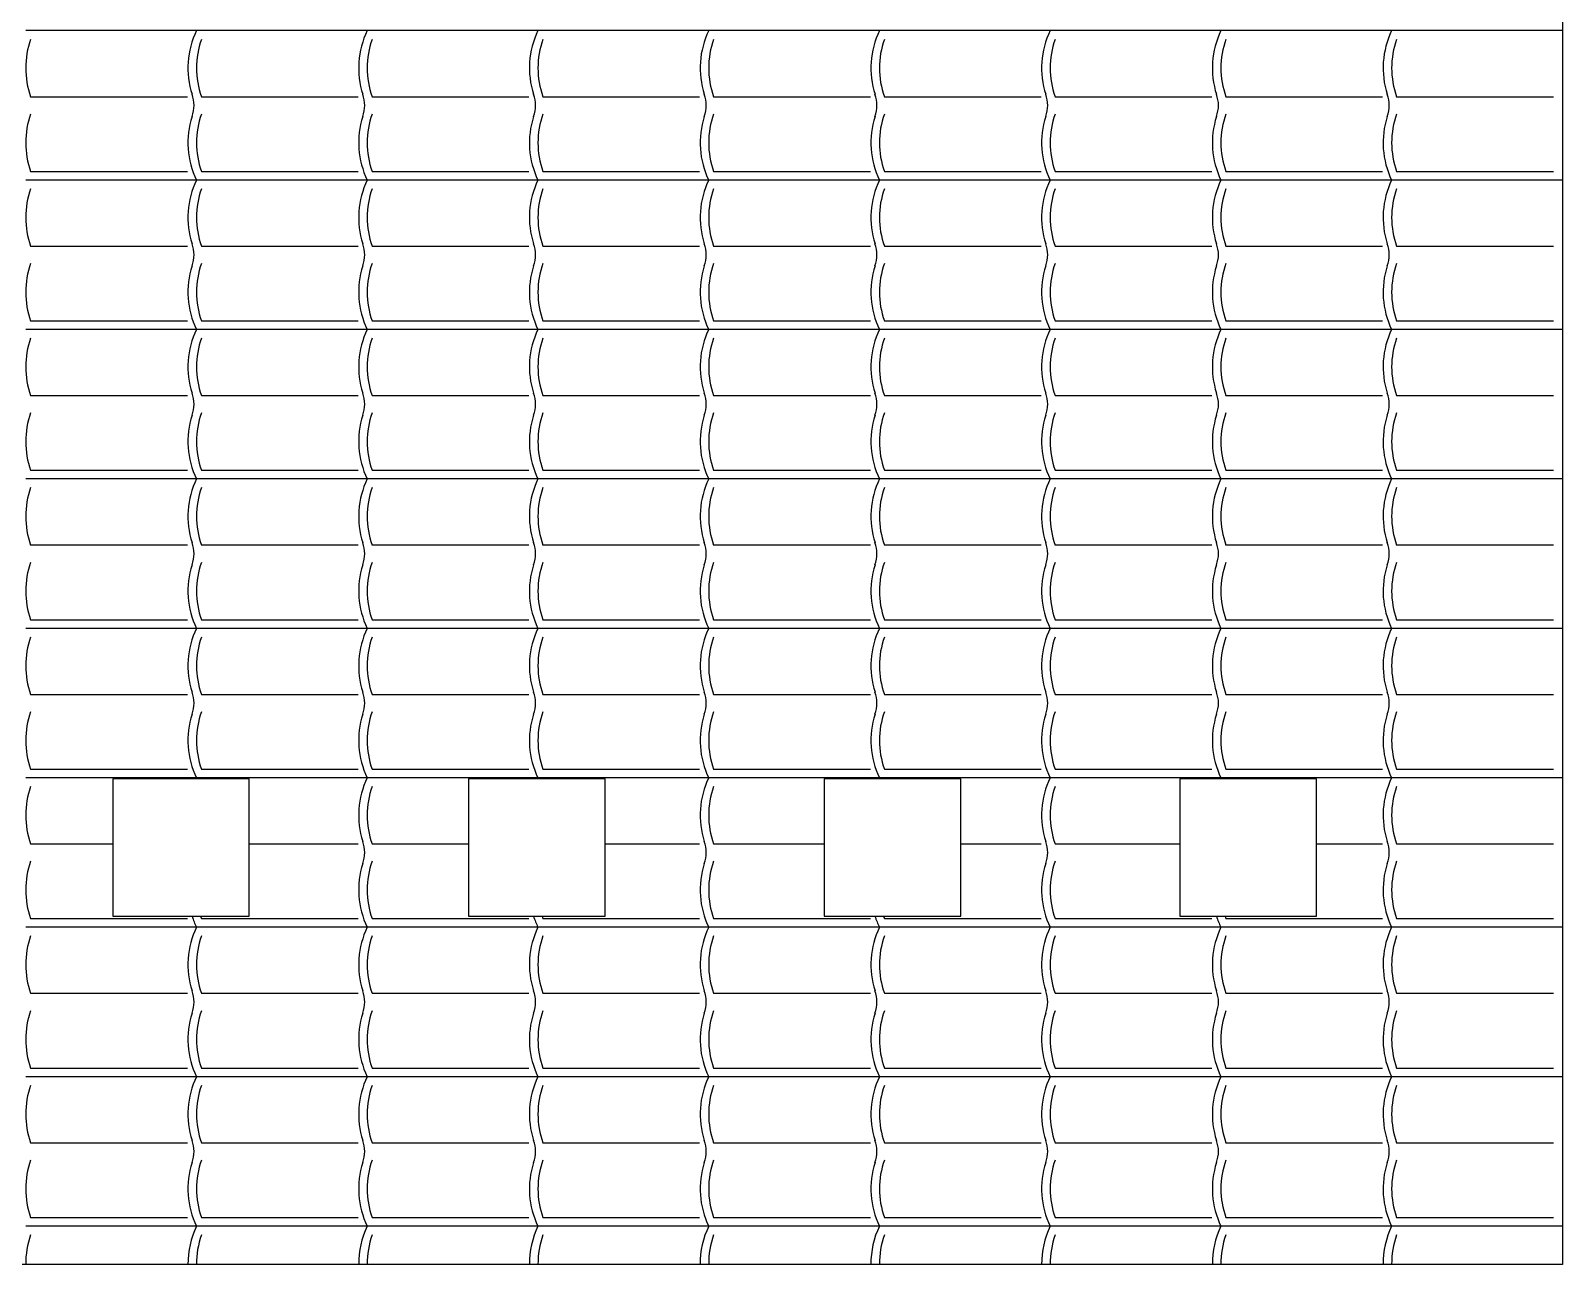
# Model space of a CAD drawing. Extents: x 110 to 239, y 112 to 239.
# Drawn here: x 203.1 to 238.99, y 111.68 to 140.57 of the extents above; entities that cross this region are included whole.
import ezdxf

# ---------------------------------------------------------------- set-up
doc = ezdxf.new("R2010")
doc.units = 0
doc.layers.get('0').update_dxf_attribs({"linetype": 'CONTINUOUS'})
doc.layers.add('ENGRAVE', color=4, linetype='CONTINUOUS')

msp = doc.modelspace()

# ---------------------------------------------------------------- linework, layer by layer
for p, q in [((238.986, 239.469), (238.986, 111.679)), ((208.224, 123.054), (205.024, 123.054)), ((205.024, 123.054), (205.024, 119.834)), ((208.224, 119.834), (208.224, 123.054)), ((216.557, 123.054), (213.357, 123.054)), ((213.357, 123.054), (213.357, 119.834)), ((216.557, 119.834), (216.557, 123.054)), ((224.89, 123.054), (221.69, 123.054)), ((221.69, 123.054), (221.69, 119.834)), ((224.89, 119.834), (224.89, 123.054)), ((233.223, 123.054), (230.023, 123.054)), ((230.023, 123.054), (230.023, 119.834)), ((233.223, 119.834), (233.223, 123.054)), ((205.024, 119.834), (208.224, 119.834)), ((213.357, 119.834), (216.557, 119.834)), ((221.69, 119.834), (224.89, 119.834)), ((230.023, 119.834), (233.223, 119.834)), ((238.986, 111.679), (174.786, 111.679))]:
    msp.add_line(p, q)
at = {"layer": 'ENGRAVE'}
for p, q in [((206.986, 140.574), (202.986, 140.574)), ((210.986, 140.574), (206.986, 140.574)), ((214.986, 140.574), (210.986, 140.574)), ((218.986, 140.574), (214.986, 140.574)), ((222.986, 140.574), (218.986, 140.574)), ((226.986, 140.574), (222.986, 140.574)), ((230.986, 140.574), (226.986, 140.574)), ((234.986, 140.574), (230.986, 140.574)), ((238.986, 140.574), (234.986, 140.574)), ((203.101, 139.028), (206.774, 139.028)), ((207.101, 139.028), (210.774, 139.028)), ((211.101, 139.028), (214.774, 139.028)), ((215.101, 139.028), (218.774, 139.028)), ((219.101, 139.028), (222.774, 139.028)), ((223.101, 139.028), (226.774, 139.028)), ((227.101, 139.028), (230.774, 139.028)), ((231.101, 139.028), (234.774, 139.028)), ((235.101, 139.028), (238.774, 139.028)), ((203.101, 137.278), (206.774, 137.278)), ((207.101, 137.278), (210.774, 137.278)), ((211.101, 137.278), (214.774, 137.278)), ((215.101, 137.278), (218.774, 137.278)), ((219.101, 137.278), (222.774, 137.278)), ((223.101, 137.278), (226.774, 137.278)), ((227.101, 137.278), (230.774, 137.278)), ((231.101, 137.278), (234.774, 137.278)), ((235.101, 137.278), (238.774, 137.278)), ((206.986, 137.074), (202.986, 137.074)), ((210.986, 137.074), (206.986, 137.074)), ((214.986, 137.074), (210.986, 137.074)), ((218.986, 137.074), (214.986, 137.074)), ((222.986, 137.074), (218.986, 137.074)), ((226.986, 137.074), (222.986, 137.074)), ((230.986, 137.074), (226.986, 137.074)), ((234.986, 137.074), (230.986, 137.074)), ((238.986, 137.074), (234.986, 137.074)), ((203.101, 135.528), (206.774, 135.528)), ((207.101, 135.528), (210.774, 135.528)), ((211.101, 135.528), (214.774, 135.528)), ((215.101, 135.528), (218.774, 135.528)), ((219.101, 135.528), (222.774, 135.528)), ((223.101, 135.528), (226.774, 135.528)), ((227.101, 135.528), (230.774, 135.528)), ((231.101, 135.528), (234.774, 135.528)), ((235.101, 135.528), (238.774, 135.528)), ((206.986, 133.574), (202.986, 133.574)), ((203.101, 133.778), (206.774, 133.778)), ((210.986, 133.574), (206.986, 133.574)), ((207.101, 133.778), (210.774, 133.778)), ((214.986, 133.574), (210.986, 133.574)), ((211.101, 133.778), (214.774, 133.778)), ((218.986, 133.574), (214.986, 133.574)), ((215.101, 133.778), (218.774, 133.778)), ((222.986, 133.574), (218.986, 133.574)), ((219.101, 133.778), (222.774, 133.778)), ((226.986, 133.574), (222.986, 133.574)), ((223.101, 133.778), (226.774, 133.778)), ((230.986, 133.574), (226.986, 133.574)), ((227.101, 133.778), (230.774, 133.778)), ((234.986, 133.574), (230.986, 133.574)), ((231.101, 133.778), (234.774, 133.778)), ((238.986, 133.574), (234.986, 133.574)), ((235.101, 133.778), (238.774, 133.778)), ((203.101, 132.028), (206.774, 132.028)), ((207.101, 132.028), (210.774, 132.028)), ((211.101, 132.028), (214.774, 132.028)), ((215.101, 132.028), (218.774, 132.028)), ((219.101, 132.028), (222.774, 132.028)), ((223.101, 132.028), (226.774, 132.028)), ((227.101, 132.028), (230.774, 132.028)), ((231.101, 132.028), (234.774, 132.028)), ((235.101, 132.028), (238.774, 132.028)), ((203.101, 130.278), (206.774, 130.278)), ((207.101, 130.278), (210.774, 130.278)), ((211.101, 130.278), (214.774, 130.278)), ((215.101, 130.278), (218.774, 130.278)), ((219.101, 130.278), (222.774, 130.278)), ((223.101, 130.278), (226.774, 130.278)), ((227.101, 130.278), (230.774, 130.278)), ((231.101, 130.278), (234.774, 130.278)), ((235.101, 130.278), (238.774, 130.278)), ((206.986, 130.074), (202.986, 130.074)), ((210.986, 130.074), (206.986, 130.074)), ((214.986, 130.074), (210.986, 130.074)), ((218.986, 130.074), (214.986, 130.074)), ((222.986, 130.074), (218.986, 130.074)), ((226.986, 130.074), (222.986, 130.074)), ((230.986, 130.074), (226.986, 130.074)), ((234.986, 130.074), (230.986, 130.074)), ((238.986, 130.074), (234.986, 130.074)), ((203.101, 128.528), (206.774, 128.528)), ((207.101, 128.528), (210.774, 128.528)), ((211.101, 128.528), (214.774, 128.528)), ((215.101, 128.528), (218.774, 128.528)), ((219.101, 128.528), (222.774, 128.528)), ((223.101, 128.528), (226.774, 128.528)), ((227.101, 128.528), (230.774, 128.528)), ((231.101, 128.528), (234.774, 128.528)), ((235.101, 128.528), (238.774, 128.528)), ((203.101, 126.778), (206.774, 126.778)), ((207.101, 126.778), (210.774, 126.778)), ((211.101, 126.778), (214.774, 126.778)), ((215.101, 126.778), (218.774, 126.778)), ((219.101, 126.778), (222.774, 126.778)), ((223.101, 126.778), (226.774, 126.778)), ((227.101, 126.778), (230.774, 126.778)), ((231.101, 126.778), (234.774, 126.778)), ((235.101, 126.778), (238.774, 126.778)), ((206.986, 126.574), (202.986, 126.574)), ((210.986, 126.574), (206.986, 126.574)), ((214.986, 126.574), (210.986, 126.574)), ((218.986, 126.574), (214.986, 126.574)), ((222.986, 126.574), (218.986, 126.574)), ((226.986, 126.574), (222.986, 126.574)), ((230.986, 126.574), (226.986, 126.574)), ((234.986, 126.574), (230.986, 126.574)), ((238.986, 126.574), (234.986, 126.574)), ((203.101, 125.028), (206.774, 125.028)), ((207.101, 125.028), (210.774, 125.028)), ((211.101, 125.028), (214.774, 125.028)), ((215.101, 125.028), (218.774, 125.028)), ((219.101, 125.028), (222.774, 125.028)), ((223.101, 125.028), (226.774, 125.028)), ((227.101, 125.028), (230.774, 125.028)), ((231.101, 125.028), (234.774, 125.028)), ((235.101, 125.028), (238.774, 125.028)), ((203.101, 123.278), (206.774, 123.278)), ((207.101, 123.278), (210.774, 123.278)), ((211.101, 123.278), (214.774, 123.278)), ((215.101, 123.278), (218.774, 123.278)), ((219.101, 123.278), (222.774, 123.278)), ((223.101, 123.278), (226.774, 123.278)), ((227.101, 123.278), (230.774, 123.278)), ((231.101, 123.278), (234.774, 123.278)), ((235.101, 123.278), (238.774, 123.278)), ((206.986, 123.074), (202.986, 123.074)), ((210.986, 123.074), (206.986, 123.074)), ((214.986, 123.074), (210.986, 123.074)), ((218.986, 123.074), (214.986, 123.074)), ((222.986, 123.074), (218.986, 123.074)), ((226.986, 123.074), (222.986, 123.074)), ((230.986, 123.074), (226.986, 123.074)), ((234.986, 123.074), (230.986, 123.074)), ((238.986, 123.074), (234.986, 123.074)), ((203.101, 121.528), (205.024, 121.528)), ((208.224, 121.528), (210.774, 121.528)), ((211.101, 121.528), (213.357, 121.528)), ((216.557, 121.528), (218.774, 121.528)), ((219.101, 121.528), (221.69, 121.528)), ((224.89, 121.528), (226.774, 121.528)), ((227.101, 121.528), (230.023, 121.528)), ((233.223, 121.528), (234.774, 121.528)), ((235.101, 121.528), (238.774, 121.528)), ((206.986, 119.574), (202.986, 119.574)), ((203.101, 119.778), (206.774, 119.778)), ((210.986, 119.574), (206.986, 119.574)), ((207.101, 119.778), (210.774, 119.778)), ((214.986, 119.574), (210.986, 119.574)), ((211.101, 119.778), (214.774, 119.778)), ((218.986, 119.574), (214.986, 119.574)), ((215.101, 119.778), (218.774, 119.778)), ((222.986, 119.574), (218.986, 119.574)), ((219.101, 119.778), (222.774, 119.778)), ((226.986, 119.574), (222.986, 119.574)), ((223.101, 119.778), (226.774, 119.778)), ((230.986, 119.574), (226.986, 119.574)), ((227.101, 119.778), (230.774, 119.778)), ((234.986, 119.574), (230.986, 119.574)), ((231.101, 119.778), (234.774, 119.778)), ((238.986, 119.574), (234.986, 119.574)), ((235.101, 119.778), (238.774, 119.778)), ((203.101, 118.028), (206.774, 118.028)), ((207.101, 118.028), (210.774, 118.028)), ((211.101, 118.028), (214.774, 118.028)), ((215.101, 118.028), (218.774, 118.028)), ((219.101, 118.028), (222.774, 118.028)), ((223.101, 118.028), (226.774, 118.028)), ((227.101, 118.028), (230.774, 118.028)), ((231.101, 118.028), (234.774, 118.028)), ((235.101, 118.028), (238.774, 118.028)), ((203.101, 116.278), (206.774, 116.278)), ((207.101, 116.278), (210.774, 116.278)), ((211.101, 116.278), (214.774, 116.278)), ((215.101, 116.278), (218.774, 116.278)), ((219.101, 116.278), (222.774, 116.278)), ((223.101, 116.278), (226.774, 116.278)), ((227.101, 116.278), (230.774, 116.278)), ((231.101, 116.278), (234.774, 116.278)), ((235.101, 116.278), (238.774, 116.278)), ((206.986, 116.074), (202.986, 116.074)), ((210.986, 116.074), (206.986, 116.074)), ((214.986, 116.074), (210.986, 116.074)), ((218.986, 116.074), (214.986, 116.074)), ((222.986, 116.074), (218.986, 116.074)), ((226.986, 116.074), (222.986, 116.074)), ((230.986, 116.074), (226.986, 116.074)), ((234.986, 116.074), (230.986, 116.074)), ((238.986, 116.074), (234.986, 116.074)), ((203.101, 114.528), (206.774, 114.528)), ((207.101, 114.528), (210.774, 114.528)), ((211.101, 114.528), (214.774, 114.528)), ((215.101, 114.528), (218.774, 114.528)), ((219.101, 114.528), (222.774, 114.528)), ((223.101, 114.528), (226.774, 114.528)), ((227.101, 114.528), (230.774, 114.528)), ((231.101, 114.528), (234.774, 114.528)), ((235.101, 114.528), (238.774, 114.528)), ((203.101, 112.778), (206.774, 112.778)), ((207.101, 112.778), (210.774, 112.778)), ((211.101, 112.778), (214.774, 112.778)), ((215.101, 112.778), (218.774, 112.778)), ((219.101, 112.778), (222.774, 112.778)), ((223.101, 112.778), (226.774, 112.778)), ((227.101, 112.778), (230.774, 112.778)), ((231.101, 112.778), (234.774, 112.778)), ((235.101, 112.778), (238.774, 112.778)), ((206.986, 112.574), (202.986, 112.574)), ((210.986, 112.574), (206.986, 112.574)), ((214.986, 112.574), (210.986, 112.574)), ((218.986, 112.574), (214.986, 112.574)), ((222.986, 112.574), (218.986, 112.574)), ((226.986, 112.574), (222.986, 112.574)), ((230.986, 112.574), (226.986, 112.574)), ((234.986, 112.574), (230.986, 112.574)), ((238.986, 112.574), (234.986, 112.574))]:
    msp.add_line(p, q, dxfattribs=at)
for centre, radius, start, end in [((205, 139.699), 2.014, 160.5202, 199.4798), ((208.8, 139.699), 2.014, 154.25, 197.8101), ((209, 139.699), 2.014, 160.5202, 199.4798), ((212.8, 139.699), 2.014, 154.25, 197.8101), ((213, 139.699), 2.014, 160.5202, 199.4798), ((216.8, 139.699), 2.014, 154.25, 197.8101), ((217, 139.699), 2.014, 160.5202, 199.4798), ((220.8, 139.699), 2.014, 154.25, 197.8101), ((221, 139.699), 2.014, 160.5202, 199.4798), ((224.8, 139.699), 2.014, 154.25, 197.8101), ((225, 139.699), 2.014, 160.5202, 199.4798), ((228.8, 139.699), 2.014, 154.25, 197.8101), ((229, 139.699), 2.014, 160.5202, 199.4798), ((232.8, 139.699), 2.014, 154.25, 197.8101), ((233, 139.699), 2.014, 160.5202, 199.4798), ((236.8, 139.699), 2.014, 154.25, 197.8101), ((237, 139.699), 2.014, 160.5202, 199.4798), ((206.202, 138.824), 0.727, 339.1427, 20.8573), ((210.202, 138.824), 0.727, 339.1427, 20.8573), ((214.202, 138.824), 0.727, 339.1427, 20.8573), ((218.202, 138.824), 0.727, 339.1427, 20.8573), ((222.202, 138.824), 0.727, 339.1427, 20.8573), ((226.202, 138.824), 0.727, 339.1427, 20.8573), ((230.202, 138.824), 0.727, 339.1427, 20.8573), ((234.202, 138.824), 0.727, 339.1427, 20.8573), ((205, 137.949), 2.014, 160.5202, 199.4798), ((208.8, 137.949), 2.014, 162.1899, 205.75), ((209, 137.949), 2.014, 160.5202, 199.4798), ((212.8, 137.949), 2.014, 162.1899, 205.75), ((213, 137.949), 2.014, 160.5202, 199.4798), ((216.8, 137.949), 2.014, 162.1899, 205.75), ((217, 137.949), 2.014, 160.5202, 199.4798), ((220.8, 137.949), 2.014, 162.1899, 205.75), ((221, 137.949), 2.014, 160.5202, 199.4798), ((224.8, 137.949), 2.014, 162.1899, 205.75), ((225, 137.949), 2.014, 160.5202, 199.4798), ((228.8, 137.949), 2.014, 162.1899, 205.75), ((229, 137.949), 2.014, 160.5202, 199.4798), ((232.8, 137.949), 2.014, 162.1899, 205.75), ((233, 137.949), 2.014, 160.5202, 199.4798), ((236.8, 137.949), 2.014, 162.1899, 205.75), ((237, 137.949), 2.014, 160.5202, 199.4798), ((205, 136.199), 2.014, 160.5202, 199.4798), ((208.8, 136.199), 2.014, 154.25, 197.8101), ((209, 136.199), 2.014, 160.5202, 199.4798), ((212.8, 136.199), 2.014, 154.25, 197.8101), ((213, 136.199), 2.014, 160.5202, 199.4798), ((216.8, 136.199), 2.014, 154.25, 197.8101), ((217, 136.199), 2.014, 160.5202, 199.4798), ((220.8, 136.199), 2.014, 154.25, 197.8101), ((221, 136.199), 2.014, 160.5202, 199.4798), ((224.8, 136.199), 2.014, 154.25, 197.8101), ((225, 136.199), 2.014, 160.5202, 199.4798), ((228.8, 136.199), 2.014, 154.25, 197.8101), ((229, 136.199), 2.014, 160.5202, 199.4798), ((232.8, 136.199), 2.014, 154.25, 197.8101), ((233, 136.199), 2.014, 160.5202, 199.4798), ((236.8, 136.199), 2.014, 154.25, 197.8101), ((237, 136.199), 2.014, 160.5202, 199.4798), ((206.202, 135.324), 0.727, 339.1427, 20.8573), ((210.202, 135.324), 0.727, 339.1427, 20.8573), ((214.202, 135.324), 0.727, 339.1427, 20.8573), ((218.202, 135.324), 0.727, 339.1427, 20.8573), ((222.202, 135.324), 0.727, 339.1427, 20.8573), ((226.202, 135.324), 0.727, 339.1427, 20.8573), ((230.202, 135.324), 0.727, 339.1427, 20.8573), ((234.202, 135.324), 0.727, 339.1427, 20.8573), ((205, 134.449), 2.014, 160.5202, 199.4798), ((208.8, 134.449), 2.014, 162.1899, 205.75), ((209, 134.449), 2.014, 160.5202, 199.4798), ((212.8, 134.449), 2.014, 162.1899, 205.75), ((213, 134.449), 2.014, 160.5202, 199.4798), ((216.8, 134.449), 2.014, 162.1899, 205.75), ((217, 134.449), 2.014, 160.5202, 199.4798), ((220.8, 134.449), 2.014, 162.1899, 205.75), ((221, 134.449), 2.014, 160.5202, 199.4798), ((224.8, 134.449), 2.014, 162.1899, 205.75), ((225, 134.449), 2.014, 160.5202, 199.4798), ((228.8, 134.449), 2.014, 162.1899, 205.75), ((229, 134.449), 2.014, 160.5202, 199.4798), ((232.8, 134.449), 2.014, 162.1899, 205.75), ((233, 134.449), 2.014, 160.5202, 199.4798), ((236.8, 134.449), 2.014, 162.1899, 205.75), ((237, 134.449), 2.014, 160.5202, 199.4798), ((208.8, 132.699), 2.014, 154.25, 197.8101), ((212.8, 132.699), 2.014, 154.25, 197.8101), ((216.8, 132.699), 2.014, 154.25, 197.8101), ((220.8, 132.699), 2.014, 154.25, 197.8101), ((224.8, 132.699), 2.014, 154.25, 197.8101), ((228.8, 132.699), 2.014, 154.25, 197.8101), ((232.8, 132.699), 2.014, 154.25, 197.8101), ((236.8, 132.699), 2.014, 154.25, 197.8101), ((205, 132.699), 2.014, 160.5202, 199.4798), ((209, 132.699), 2.014, 160.5202, 199.4798), ((213, 132.699), 2.014, 160.5202, 199.4798), ((217, 132.699), 2.014, 160.5202, 199.4798), ((221, 132.699), 2.014, 160.5202, 199.4798), ((225, 132.699), 2.014, 160.5202, 199.4798), ((229, 132.699), 2.014, 160.5202, 199.4798), ((233, 132.699), 2.014, 160.5202, 199.4798), ((237, 132.699), 2.014, 160.5202, 199.4798), ((206.202, 131.824), 0.727, 339.1427, 20.8573), ((210.202, 131.824), 0.727, 339.1427, 20.8573), ((214.202, 131.824), 0.727, 339.1427, 20.8573), ((218.202, 131.824), 0.727, 339.1427, 20.8573), ((222.202, 131.824), 0.727, 339.1427, 20.8573), ((226.202, 131.824), 0.727, 339.1427, 20.8573), ((230.202, 131.824), 0.727, 339.1427, 20.8573), ((234.202, 131.824), 0.727, 339.1427, 20.8573), ((205, 130.949), 2.014, 160.5202, 199.4798), ((208.8, 130.949), 2.014, 162.1899, 205.75), ((209, 130.949), 2.014, 160.5202, 199.4798), ((212.8, 130.949), 2.014, 162.1899, 205.75), ((213, 130.949), 2.014, 160.5202, 199.4798), ((216.8, 130.949), 2.014, 162.1899, 205.75), ((217, 130.949), 2.014, 160.5202, 199.4798), ((220.8, 130.949), 2.014, 162.1899, 205.75), ((221, 130.949), 2.014, 160.5202, 199.4798), ((224.8, 130.949), 2.014, 162.1899, 205.75), ((225, 130.949), 2.014, 160.5202, 199.4798), ((228.8, 130.949), 2.014, 162.1899, 205.75), ((229, 130.949), 2.014, 160.5202, 199.4798), ((232.8, 130.949), 2.014, 162.1899, 205.75), ((233, 130.949), 2.014, 160.5202, 199.4798), ((236.8, 130.949), 2.014, 162.1899, 205.75), ((237, 130.949), 2.014, 160.5202, 199.4798), ((208.8, 129.199), 2.014, 154.25, 197.8101), ((212.8, 129.199), 2.014, 154.25, 197.8101), ((216.8, 129.199), 2.014, 154.25, 197.8101), ((220.8, 129.199), 2.014, 154.25, 197.8101), ((224.8, 129.199), 2.014, 154.25, 197.8101), ((228.8, 129.199), 2.014, 154.25, 197.8101), ((232.8, 129.199), 2.014, 154.25, 197.8101), ((236.8, 129.199), 2.014, 154.25, 197.8101), ((205, 129.199), 2.014, 160.5202, 199.4798), ((209, 129.199), 2.014, 160.5202, 199.4798), ((213, 129.199), 2.014, 160.5202, 199.4798), ((217, 129.199), 2.014, 160.5202, 199.4798), ((221, 129.199), 2.014, 160.5202, 199.4798), ((225, 129.199), 2.014, 160.5202, 199.4798), ((229, 129.199), 2.014, 160.5202, 199.4798), ((233, 129.199), 2.014, 160.5202, 199.4798), ((237, 129.199), 2.014, 160.5202, 199.4798), ((206.202, 128.324), 0.727, 339.1427, 20.8573), ((210.202, 128.324), 0.727, 339.1427, 20.8573), ((214.202, 128.324), 0.727, 339.1427, 20.8573), ((218.202, 128.324), 0.727, 339.1427, 20.8573), ((222.202, 128.324), 0.727, 339.1427, 20.8573), ((226.202, 128.324), 0.727, 339.1427, 20.8573), ((230.202, 128.324), 0.727, 339.1427, 20.8573), ((234.202, 128.324), 0.727, 339.1427, 20.8573), ((205, 127.449), 2.014, 160.5202, 199.4798), ((209, 127.449), 2.014, 160.5202, 199.4798), ((213, 127.449), 2.014, 160.5202, 199.4798), ((217, 127.449), 2.014, 160.5202, 199.4798), ((221, 127.449), 2.014, 160.5202, 199.4798), ((225, 127.449), 2.014, 160.5202, 199.4798), ((229, 127.449), 2.014, 160.5202, 199.4798), ((233, 127.449), 2.014, 160.5202, 199.4798), ((237, 127.449), 2.014, 160.5202, 199.4798), ((208.8, 127.449), 2.014, 162.1899, 205.75), ((212.8, 127.449), 2.014, 162.1899, 205.75), ((216.8, 127.449), 2.014, 162.1899, 205.75), ((220.8, 127.449), 2.014, 162.1899, 205.75), ((224.8, 127.449), 2.014, 162.1899, 205.75), ((228.8, 127.449), 2.014, 162.1899, 205.75), ((232.8, 127.449), 2.014, 162.1899, 205.75), ((236.8, 127.449), 2.014, 162.1899, 205.75), ((205, 125.699), 2.014, 160.5202, 199.4798), ((208.8, 125.699), 2.014, 154.25, 197.8101), ((209, 125.699), 2.014, 160.5202, 199.4798), ((212.8, 125.699), 2.014, 154.25, 197.8101), ((213, 125.699), 2.014, 160.5202, 199.4798), ((216.8, 125.699), 2.014, 154.25, 197.8101), ((217, 125.699), 2.014, 160.5202, 199.4798), ((220.8, 125.699), 2.014, 154.25, 197.8101), ((221, 125.699), 2.014, 160.5202, 199.4798), ((224.8, 125.699), 2.014, 154.25, 197.8101), ((225, 125.699), 2.014, 160.5202, 199.4798), ((228.8, 125.699), 2.014, 154.25, 197.8101), ((229, 125.699), 2.014, 160.5202, 199.4798), ((232.8, 125.699), 2.014, 154.25, 197.8101), ((233, 125.699), 2.014, 160.5202, 199.4798), ((236.8, 125.699), 2.014, 154.25, 197.8101), ((237, 125.699), 2.014, 160.5202, 199.4798), ((206.202, 124.824), 0.727, 339.1427, 20.8573), ((210.202, 124.824), 0.727, 339.1427, 20.8573), ((214.202, 124.824), 0.727, 339.1427, 20.8573), ((218.202, 124.824), 0.727, 339.1427, 20.8573), ((222.202, 124.824), 0.727, 339.1427, 20.8573), ((226.202, 124.824), 0.727, 339.1427, 20.8573), ((230.202, 124.824), 0.727, 339.1427, 20.8573), ((234.202, 124.824), 0.727, 339.1427, 20.8573), ((205, 123.949), 2.014, 160.5202, 199.4798), ((208.8, 123.949), 2.014, 162.1899, 205.75), ((209, 123.949), 2.014, 160.5202, 199.4798), ((212.8, 123.949), 2.014, 162.1899, 205.75), ((213, 123.949), 2.014, 160.5202, 199.4798), ((216.8, 123.949), 2.014, 162.1899, 205.75), ((217, 123.949), 2.014, 160.5202, 199.4798), ((220.8, 123.949), 2.014, 162.1899, 205.75), ((221, 123.949), 2.014, 160.5202, 199.4798), ((224.8, 123.949), 2.014, 162.1899, 205.75), ((225, 123.949), 2.014, 160.5202, 199.4798), ((228.8, 123.949), 2.014, 162.1899, 205.75), ((229, 123.949), 2.014, 160.5202, 199.4798), ((232.8, 123.949), 2.014, 162.1899, 205.75), ((233, 123.949), 2.014, 160.5202, 199.4798), ((236.8, 123.949), 2.014, 162.1899, 205.75), ((237, 123.949), 2.014, 160.5202, 199.4798), ((205, 122.199), 2.014, 160.5202, 199.4798), ((208.8, 122.199), 2.014, 154.25, 154.88), ((212.8, 122.199), 2.014, 154.25, 197.8101), ((213, 122.199), 2.014, 160.5202, 199.4798), ((216.8, 122.199), 2.014, 154.25, 154.88), ((220.8, 122.199), 2.014, 154.25, 197.8101), ((221, 122.199), 2.014, 160.5202, 199.4798), ((224.8, 122.199), 2.014, 154.25, 154.88), ((228.8, 122.199), 2.014, 154.25, 197.8101), ((229, 122.199), 2.014, 160.5202, 199.4798), ((232.8, 122.199), 2.014, 154.25, 154.88), ((236.8, 122.199), 2.014, 154.25, 197.8101), ((237, 122.199), 2.014, 160.5202, 199.4798), ((210.202, 121.324), 0.727, 339.1427, 20.8573), ((218.202, 121.324), 0.727, 339.1427, 20.8573), ((226.202, 121.324), 0.727, 339.1427, 20.8573), ((234.202, 121.324), 0.727, 339.1427, 20.8573), ((205, 120.449), 2.014, 160.5202, 199.4798), ((212.8, 120.449), 2.014, 162.1899, 205.75), ((213, 120.449), 2.014, 160.5202, 199.4798), ((220.8, 120.449), 2.014, 162.1899, 205.75), ((221, 120.449), 2.014, 160.5202, 199.4798), ((228.8, 120.449), 2.014, 162.1899, 205.75), ((229, 120.449), 2.014, 160.5202, 199.4798), ((236.8, 120.449), 2.014, 162.1899, 205.75), ((237, 120.449), 2.014, 160.5202, 199.4798), ((208.8, 118.699), 2.014, 154.25, 197.8101), ((208.8, 120.449), 2.014, 197.7794, 205.75), ((209, 120.449), 2.014, 197.7794, 199.4798), ((212.8, 118.699), 2.014, 154.25, 197.8101), ((216.8, 118.699), 2.014, 154.25, 197.8101), ((216.8, 120.449), 2.014, 197.7794, 205.75), ((217, 120.449), 2.014, 197.7794, 199.4798), ((220.8, 118.699), 2.014, 154.25, 197.8101), ((224.8, 118.699), 2.014, 154.25, 197.8101), ((224.8, 120.449), 2.014, 197.7794, 205.75), ((225, 120.449), 2.014, 197.7794, 199.4798), ((228.8, 118.699), 2.014, 154.25, 197.8101), ((232.8, 118.699), 2.014, 154.25, 197.8101), ((232.8, 120.449), 2.014, 197.7794, 205.75), ((233, 120.449), 2.014, 197.7794, 199.4798), ((236.8, 118.699), 2.014, 154.25, 197.8101), ((205, 118.699), 2.014, 160.5202, 199.4798), ((209, 118.699), 2.014, 160.5202, 199.4798), ((213, 118.699), 2.014, 160.5202, 199.4798), ((217, 118.699), 2.014, 160.5202, 199.4798), ((221, 118.699), 2.014, 160.5202, 199.4798), ((225, 118.699), 2.014, 160.5202, 199.4798), ((229, 118.699), 2.014, 160.5202, 199.4798), ((233, 118.699), 2.014, 160.5202, 199.4798), ((237, 118.699), 2.014, 160.5202, 199.4798), ((206.202, 117.824), 0.727, 339.1427, 20.8573), ((210.202, 117.824), 0.727, 339.1427, 20.8573), ((214.202, 117.824), 0.727, 339.1427, 20.8573), ((218.202, 117.824), 0.727, 339.1427, 20.8573), ((222.202, 117.824), 0.727, 339.1427, 20.8573), ((226.202, 117.824), 0.727, 339.1427, 20.8573), ((230.202, 117.824), 0.727, 339.1427, 20.8573), ((234.202, 117.824), 0.727, 339.1427, 20.8573), ((205, 116.949), 2.014, 160.5202, 199.4798), ((208.8, 116.949), 2.014, 162.1899, 205.75), ((209, 116.949), 2.014, 160.5202, 199.4798), ((212.8, 116.949), 2.014, 162.1899, 205.75), ((213, 116.949), 2.014, 160.5202, 199.4798), ((216.8, 116.949), 2.014, 162.1899, 205.75), ((217, 116.949), 2.014, 160.5202, 199.4798), ((220.8, 116.949), 2.014, 162.1899, 205.75), ((221, 116.949), 2.014, 160.5202, 199.4798), ((224.8, 116.949), 2.014, 162.1899, 205.75), ((225, 116.949), 2.014, 160.5202, 199.4798), ((228.8, 116.949), 2.014, 162.1899, 205.75), ((229, 116.949), 2.014, 160.5202, 199.4798), ((232.8, 116.949), 2.014, 162.1899, 205.75), ((233, 116.949), 2.014, 160.5202, 199.4798), ((236.8, 116.949), 2.014, 162.1899, 205.75), ((237, 116.949), 2.014, 160.5202, 199.4798), ((208.8, 115.199), 2.014, 154.25, 197.8101), ((212.8, 115.199), 2.014, 154.25, 197.8101), ((216.8, 115.199), 2.014, 154.25, 197.8101), ((220.8, 115.199), 2.014, 154.25, 197.8101), ((224.8, 115.199), 2.014, 154.25, 197.8101), ((228.8, 115.199), 2.014, 154.25, 197.8101), ((232.8, 115.199), 2.014, 154.25, 197.8101), ((236.8, 115.199), 2.014, 154.25, 197.8101), ((205, 115.199), 2.014, 160.5202, 199.4798), ((209, 115.199), 2.014, 160.5202, 199.4798), ((213, 115.199), 2.014, 160.5202, 199.4798), ((217, 115.199), 2.014, 160.5202, 199.4798), ((221, 115.199), 2.014, 160.5202, 199.4798), ((225, 115.199), 2.014, 160.5202, 199.4798), ((229, 115.199), 2.014, 160.5202, 199.4798), ((233, 115.199), 2.014, 160.5202, 199.4798), ((237, 115.199), 2.014, 160.5202, 199.4798), ((206.202, 114.324), 0.727, 339.1427, 20.8573), ((210.202, 114.324), 0.727, 339.1427, 20.8573), ((214.202, 114.324), 0.727, 339.1427, 20.8573), ((218.202, 114.324), 0.727, 339.1427, 20.8573), ((222.202, 114.324), 0.727, 339.1427, 20.8573), ((226.202, 114.324), 0.727, 339.1427, 20.8573), ((230.202, 114.324), 0.727, 339.1427, 20.8573), ((234.202, 114.324), 0.727, 339.1427, 20.8573), ((205, 113.449), 2.014, 160.5202, 199.4798), ((209, 113.449), 2.014, 160.5202, 199.4798), ((213, 113.449), 2.014, 160.5202, 199.4798), ((217, 113.449), 2.014, 160.5202, 199.4798), ((221, 113.449), 2.014, 160.5202, 199.4798), ((225, 113.449), 2.014, 160.5202, 199.4798), ((229, 113.449), 2.014, 160.5202, 199.4798), ((233, 113.449), 2.014, 160.5202, 199.4798), ((237, 113.449), 2.014, 160.5202, 199.4798), ((208.8, 113.449), 2.014, 162.1899, 205.75), ((212.8, 113.449), 2.014, 162.1899, 205.75), ((216.8, 113.449), 2.014, 162.1899, 205.75), ((220.8, 113.449), 2.014, 162.1899, 205.75), ((224.8, 113.449), 2.014, 162.1899, 205.75), ((228.8, 113.449), 2.014, 162.1899, 205.75), ((232.8, 113.449), 2.014, 162.1899, 205.75), ((236.8, 113.449), 2.014, 162.1899, 205.75), ((205, 111.699), 2.014, 160.5202, 180.569), ((208.8, 111.699), 2.014, 154.25, 180.569), ((209, 111.699), 2.014, 160.5202, 180.569), ((212.8, 111.699), 2.014, 154.25, 180.569), ((213, 111.699), 2.014, 160.5202, 180.569), ((216.8, 111.699), 2.014, 154.25, 180.569), ((217, 111.699), 2.014, 160.5202, 180.569), ((220.8, 111.699), 2.014, 154.25, 180.569), ((221, 111.699), 2.014, 160.5202, 180.569), ((224.8, 111.699), 2.014, 154.25, 180.569), ((225, 111.699), 2.014, 160.5202, 180.569), ((228.8, 111.699), 2.014, 154.25, 180.569), ((229, 111.699), 2.014, 160.5202, 180.569), ((232.8, 111.699), 2.014, 154.25, 180.569), ((233, 111.699), 2.014, 160.5202, 180.569), ((236.8, 111.699), 2.014, 154.25, 180.569), ((237, 111.699), 2.014, 160.5202, 180.569)]:
    msp.add_arc(centre, radius, start, end, dxfattribs=at)

doc.saveas('drawing.dxf')
